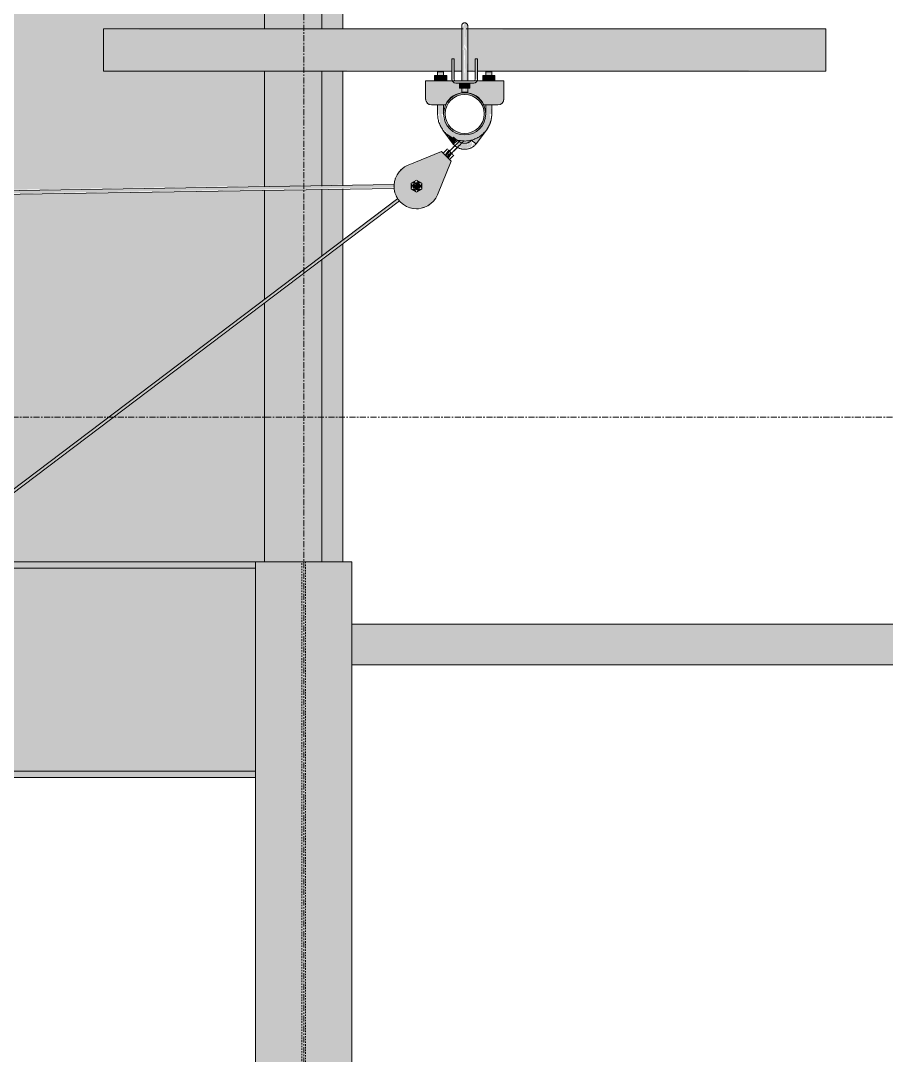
# Model space of a CAD drawing. Header units: inches. Extents: x 21380 to 98133, y -290 to 853.
# Drawn here: x 31717 to 31789, y 208.8 to 294.7 of the extents above; entities that cross this region are included whole.
import ezdxf

# ---------------------------------------------------------------- set-up
doc = ezdxf.new("R2010")
doc.units = ezdxf.units.IN
doc.header["$MEASUREMENT"] = 0
doc.linetypes.add('Grid Line 1_2_', pattern=[0.875, 0.5, -0.125, 0.125, -0.125])
doc.linetypes.add('Hidden 1_8_', pattern=[0.1875, 0.125, -0.0625])
for name, color, linetype, lineweight in [('A-FLOR-LEVL', 51, 'Continuous', 9), ('I-WALL', 2, 'Continuous', 9), ('Q-SPCQ', 91, 'Continuous', 9), ('S-BEAM', 12, 'Continuous', 9), ('S-COLS', 52, 'Continuous', 9), ('S-GRID', 1, 'Continuous', 9)]:
    doc.layers.add(name, color=color, linetype=linetype, lineweight=lineweight)

# ---------------------------------------------------------------- blocks, each defined once
blk = doc.blocks.new('Basketball_Backstop-Performance_Sports_Systems-3103-Ceiling_Hung - 27_-0_ to 27_-11 7_8_-652462-Building Section - North_South looking East _ Fitness Center')
at = {"layer": 'Q-SPCQ'}
h = blk.add_hatch(color=256, dxfattribs=at)
h.paths.add_polyline_path([(21398.605, 292.25), (21398.417, 292.476), (21398.303, 292.25), (21398.553, 292.25)], flags=0)
h.paths.add_polyline_path([(21399.938, 292.25), (21428.428, 292.25), (21428.428, 294), (21398.613, 293.94), (21398.644, 292.25), (21398.669, 292.25)], flags=0)
h.paths.add_polyline_path([(21398.211, 292.25), (21398.251, 292.25), (21398.251, 292.339)], flags=0)
h.paths.add_polyline_path([(21382.992, 292.25), (21398.211, 292.25), (21398.193, 294), (21368.428, 293.94), (21368.467, 292.25), (21378.15, 292.25)], flags=0)
h = blk.add_hatch(color=256, dxfattribs=at)
h.paths.add_polyline_path([(21398.251, 292.25), (21398.428, 292.492), (21398.363, 292.556), (21398.303, 292.392)], flags=0)
h.paths.add_polyline_path([(21398.211, 292.25), (21398.428, 292.733), (21398.428, 294.444), (21398.202, 294), (21398.241, 293.981), (21398.227, 293.286), (21398.201, 292.845)], flags=0)
for points in [[(21398.644, 292.25), (21398.614, 294.32), (21398.586, 294.429), (21398.428, 294.444), (21398.493, 292.589), (21398.605, 292.339)], [(21396.175, 289.687), (21396.175, 290.125), (21395.923, 290.125), (21395.923, 289.687)], [(21396.68, 289.687), (21396.68, 290.125), (21396.175, 290.125), (21396.175, 289.687)], [(21396.933, 289.687), (21396.933, 290.125), (21396.68, 290.125), (21396.68, 289.687)], [(21397.99, 289.062), (21398.428, 289.062), (21398.428, 289.5), (21397.99, 289.5)], [(21398.428, 289.062), (21398.865, 289.062), (21398.865, 289.5), (21398.428, 289.5)], [(21399.923, 289.687), (21400.175, 289.687), (21400.175, 290.125), (21399.923, 290.125)], [(21400.68, 289.687), (21400.68, 290.125), (21400.175, 290.125), (21400.175, 289.687)], [(21400.933, 289.687), (21400.933, 290.125), (21400.68, 290.125), (21400.68, 289.687)], [(21395.678, 287.687), (21396.873, 287.75), (21397.279, 288.268), (21397.615, 288.499), (21398.007, 288.649), (21398.493, 288.701), (21398.929, 288.628), (21399.323, 288.453), (21399.674, 288.175), (21399.944, 287.812), (21400.118, 287.687), (21401.428, 287.754), (21401.678, 288.187), (21401.678, 289.375), (21398.865, 289.375), (21398.865, 289.062), (21398.669, 289.062), (21398.605, 288.75), (21398.186, 288.791), (21398.186, 289.062), (21397.99, 289.062), (21397.99, 289.375), (21395.178, 289.375), (21395.178, 288.187), (21395.548, 287.705)], [(21398.928, 284.744), (21399.831, 285.178), (21400.455, 285.961), (21400.567, 286.469), (21400.493, 286.937), (21400.303, 286.937), (21400.251, 286.937), (21400.118, 286.485), (21399.747, 285.807), (21399.444, 285.53), (21399.053, 285.319), (21398.68, 285.221), (21398.17, 285.221), (21397.779, 285.328), (21397.339, 285.586), (21397.021, 285.921), (21396.794, 286.348), (21396.735, 286.5), (21396.664, 286.469), (21396.493, 286.937), (21396.303, 286.937), (21396.401, 285.961), (21397.187, 285.1), (21397.476, 284.961), (21397.517, 285.031), (21397.927, 284.744), (21398.68, 284.744)], [(21397.488, 284.449), (21397.805, 284.811), (21397.476, 285.07), (21397.457, 284.971), (21396.905, 285.328), (21397.358, 284.623), (21397.468, 284.476)], [(21399.364, 284.452), (21400.178, 285.644), (21400.143, 285.633), (21399.707, 285.119), (21399.047, 284.705), (21399.321, 284.486)], [(21396.903, 283.412), (21397.212, 283.81), (21397.069, 283.953), (21396.77, 283.545), (21396.834, 283.481)], [(21397.09, 283.225), (21397.389, 283.633), (21397.256, 283.766), (21396.903, 283.412), (21397.035, 283.28)], [(21394.303, 280.721), (21394.605, 280.761), (21394.669, 281.002), (21394.428, 281.187), (21394.211, 280.974), (21394.211, 280.812)]]:
    blk.add_hatch(color=256, dxfattribs=at).paths.add_polyline_path(points, flags=0)
h = blk.add_hatch(color=256, dxfattribs=at)
h.paths.add_polyline_path([(21407.2, 290.5), (21428.428, 290.56), (21428.428, 292.25), (21398.669, 292.25), (21398.669, 290.5), (21399.303, 290.56), (21399.303, 291), (21399.49, 291), (21399.49, 290.5), (21402.359, 290.5)], flags=0)
h.paths.add_polyline_path([(21398.186, 290.5), (21398.186, 292.25), (21368.428, 292.25), (21368.467, 290.5), (21397.365, 290.56), (21397.365, 291), (21397.553, 291), (21397.553, 290.5)], flags=0)
h = blk.add_hatch(color=256, dxfattribs=at)
h.paths.add_polyline_path([(21398.363, 288.75), (21398.428, 288.75), (21398.363, 289.062), (21398.186, 289.062), (21398.251, 288.75), (21398.303, 288.75)], flags=0)
h.paths.add_polyline_path([(21398.251, 289.687), (21398.428, 289.687), (21398.363, 292.25), (21398.186, 292.25), (21398.222, 289.687)], flags=0)
h = blk.add_hatch(color=256, dxfattribs=at)
h.paths.add_polyline_path([(21398.493, 288.75), (21398.669, 288.75), (21398.6, 289.062), (21398.428, 289.062), (21398.428, 288.75)], flags=0)
h.paths.add_polyline_path([(21398.634, 289.687), (21398.669, 289.687), (21398.605, 292.25), (21398.428, 292.25), (21398.493, 289.687), (21398.605, 289.687)], flags=0)
h = blk.add_hatch(color=256, dxfattribs=at)
h.paths.add_polyline_path([(21396.428, 286.937), (21396.669, 286.937), (21396.587, 287.687), (21396.186, 287.687), (21396.251, 286.937), (21396.363, 286.937)], flags=0)
h.paths.add_polyline_path([(21396.434, 290.125), (21396.669, 290.125), (21396.605, 290.437), (21396.186, 290.437), (21396.256, 290.125), (21396.428, 290.125)], flags=0)
h = blk.add_hatch(color=256, dxfattribs=at)
h.paths.add_polyline_path([(21399.178, 289.5), (21399.178, 289.687), (21397.678, 289.687), (21397.678, 289.5)], flags=0)
h.paths.add_polyline_path([(21397.517, 289.812), (21397.553, 289.812), (21397.517, 291), (21397.365, 291), (21397.365, 289.812)], flags=0)
h.paths.add_polyline_path([(21399.303, 289.812), (21399.49, 289.812), (21399.49, 291), (21399.303, 291), (21399.303, 290.132)], flags=0)
h = blk.add_hatch(color=256, dxfattribs=at)
h.paths.add_polyline_path([(21400.669, 286.937), (21400.593, 287.687), (21400.186, 287.687), (21400.251, 286.937), (21400.644, 286.937)], flags=0)
h.paths.add_polyline_path([(21400.487, 290.125), (21400.669, 290.132), (21400.605, 290.437), (21400.186, 290.437), (21400.251, 290.125), (21400.428, 290.125)], flags=0)
h = blk.add_hatch(color=256, dxfattribs=at)
h.paths.add_polyline_path([(21401.678, 289.375), (21401.678, 289.687), (21399.178, 289.615), (21399.178, 289.5), (21398.865, 289.456), (21398.865, 289.375), (21399.938, 289.375)], flags=0)
h.paths.add_polyline_path([(21397.99, 289.375), (21397.99, 289.5), (21397.678, 289.571), (21397.678, 289.687), (21395.178, 289.646), (21395.178, 289.375), (21397.517, 289.375)], flags=0)
h = blk.add_hatch(color=256, dxfattribs=at)
h.paths.add_polyline_path([(21398.428, 285.187), (21398.881, 285.247), (21399.303, 285.422), (21399.665, 285.7), (21399.943, 286.062), (21400.118, 286.485), (21400.178, 286.937), (21400.118, 287.39), (21399.938, 287.82), (21399.665, 288.175), (21399.303, 288.453), (21398.881, 288.628), (21398.428, 288.687), (21397.975, 288.628), (21397.517, 288.426), (21397.19, 288.175), (21396.912, 287.812), (21396.737, 287.39), (21396.678, 286.937), (21396.744, 286.469), (21396.912, 286.062), (21397.19, 285.7), (21397.553, 285.422), (21397.975, 285.247)], flags=0)
h.paths.add_polyline_path([(21398.428, 285.312), (21398.007, 285.368), (21397.517, 285.606), (21397.279, 285.788), (21397.021, 286.125), (21396.858, 286.517), (21396.803, 286.937), (21396.858, 287.358), (21397.021, 287.75), (21397.517, 288.269), (21397.615, 288.345), (21398.007, 288.507), (21398.428, 288.562), (21398.848, 288.507), (21399.24, 288.345), (21399.577, 288.087), (21399.938, 287.502), (21399.997, 287.358), (21400.053, 286.937), (21399.978, 286.469), (21399.835, 286.125), (21399.577, 285.788), (21399.24, 285.53), (21398.848, 285.368)], flags=0)
h = blk.add_hatch(color=256, dxfattribs=at)
h.paths.add_polyline_path([(21399.95, 286.028), (21400.016, 286.213), (21399.943, 286.062)], flags=0)
h.paths.add_polyline_path([(21400.479, 286.068), (21400.597, 286.469), (21400.534, 286.309), (21400.52, 286.248)], flags=0)
h.paths.add_polyline_path([(21400.18, 286.503), (21400.208, 286.662), (21400.18, 286.554)], flags=0)
h = blk.add_hatch(color=256, dxfattribs=at)
h.paths.add_polyline_path([(21399.038, 284.337), (21399.196, 284.32), (21399.257, 284.537)], flags=0)
h.paths.add_polyline_path([(21398.421, 284.083), (21398.885, 284.167), (21399.038, 284.337), (21399.014, 284.654), (21398.819, 284.354), (21398.615, 284.387), (21398.61, 284.53), (21398.399, 284.513), (21398.23, 284.416), (21397.869, 284.715), (21397.816, 284.674), (21397.774, 284.327), (21398.044, 284.159), (21398.208, 284.117)], flags=0)
h.paths.add_polyline_path([(21398.61, 284.351), (21398.819, 284.354), (21398.937, 284.705), (21398.813, 284.641)], flags=0)
h = blk.add_hatch(color=256, dxfattribs=at)
h.paths.add_polyline_path([(21394.34, 279.065), (21395.096, 279.199), (21395.235, 279.245), (21395.623, 279.493), (21395.939, 279.828), (21396.164, 280.229), (21397.3, 283.015), (21396.505, 283.81), (21393.318, 282.449), (21392.983, 282.133), (21392.675, 281.564), (21392.59, 281.308), (21392.555, 280.849), (21392.675, 280.3), (21392.819, 279.975), (21393.102, 279.612), (21393.465, 279.329), (21393.886, 279.143)], flags=0)
h.paths.add_polyline_path([(21394.428, 280.432), (21394.501, 280.666), (21394.354, 280.602), (21394.417, 280.458)], flags=0)
h.paths.add_polyline_path([(21393.99, 280.685), (21394.211, 280.762), (21394.114, 280.852), (21394.017, 280.721)], flags=0)
h.paths.add_polyline_path([(21394.865, 281.19), (21394.669, 281.081), (21394.749, 281.034), (21394.839, 281.154)], flags=0)
h.paths.add_polyline_path([(21394.428, 280.432), (21393.99, 280.747), (21394.03, 281.213), (21394.428, 281.443), (21394.865, 281.19), (21394.838, 280.669), (21394.475, 280.459)], flags=0)
h.paths.add_polyline_path([(21394.865, 280.685), (21394.678, 280.812), (21394.678, 280.707), (21394.809, 280.691)], flags=0)
h.paths.add_polyline_path([(21394.151, 280.973), (21394.178, 281.168), (21394.017, 281.154), (21394.15, 280.974)], flags=0)
h.paths.add_polyline_path([(21394.321, 281.195), (21394.535, 281.195), (21394.405, 281.389), (21394.341, 281.242)], flags=0)
h = blk.add_hatch(color=256, dxfattribs=at)
h.paths.add_polyline_path([(21252.794, 278.622), (21392.558, 280.831), (21392.553, 281.065), (21252.789, 278.857), (21252.795, 278.628)], flags=0)
h.paths.add_polyline_path([(21251.162, 278.633), (21251.204, 278.714), (21251.142, 278.91), (21251.118, 278.823), (21251.156, 278.636)], flags=0)
h.paths.add_polyline_path([(21394.173, 280.823), (21394.211, 280.894), (21394.17, 280.83)], flags=0)
h = blk.add_hatch(color=256, dxfattribs=at)
h.paths.add_polyline_path([(21394.865, 280.685), (21394.865, 281.19), (21394.678, 280.937)], flags=0)
h.paths.add_polyline_path([(21394.428, 280.432), (21394.865, 280.685), (21394.553, 280.721), (21394.477, 280.547)], flags=0)
h.paths.add_polyline_path([(21393.99, 280.685), (21394.15, 280.974), (21393.99, 281.19), (21393.99, 280.974)], flags=0)
h.paths.add_polyline_path([(21394.428, 280.432), (21394.303, 280.721), (21393.99, 280.685), (21394.211, 280.557)], flags=0)
h.paths.add_polyline_path([(21394.303, 281.154), (21394.343, 281.393), (21393.99, 281.19), (21394.211, 281.165)], flags=0)
h.paths.add_polyline_path([(21394.553, 281.154), (21394.865, 281.19), (21394.428, 281.443), (21394.538, 281.187)], flags=0)
h = blk.add_hatch(color=256, dxfattribs=at)
h.paths.add_polyline_path([(21301.004, 210.178), (21301.046, 210.296), (21300.994, 210.249), (21301.003, 210.183)], flags=0)
h.paths.add_polyline_path([(21302.362, 211.205), (21392.963, 279.79), (21392.804, 279.867), (21302.274, 211.336), (21302.359, 211.208)], flags=0)
for p, q in [((21398.3, 294), (21368.428, 294)), ((21368.428, 292.25), (21368.428, 294)), ((21428.428, 294), (21398.558, 294)), ((21428.428, 294), (21428.428, 292.25)), ((21368.428, 290.5), (21368.428, 292.25)), ((21398.178, 292.25), (21398.178, 289.687)), ((21398.678, 289.687), (21398.678, 292.25)), ((21428.428, 292.25), (21428.428, 290.5)), ((21397.553, 291.5), (21397.365, 291.5)), ((21397.365, 291), (21397.365, 291.5)), ((21397.365, 291.5), (21397.365, 291.369)), ((21397.365, 291.5), (21397.553, 291.5)), ((21397.365, 291.346), (21397.365, 291.003)), ((21397.553, 291.369), (21397.553, 291.5)), ((21397.553, 291.5), (21397.553, 291)), ((21397.553, 291.003), (21397.553, 291.346)), ((21399.49, 291.5), (21399.303, 291.5)), ((21399.303, 291), (21399.303, 291.5)), ((21399.303, 291.5), (21399.303, 291.369)), ((21399.303, 291.5), (21399.49, 291.5)), ((21399.303, 291.346), (21399.303, 291.003)), ((21399.49, 291.369), (21399.49, 291.5)), ((21399.49, 291.5), (21399.49, 291)), ((21399.49, 291.003), (21399.49, 291.346)), ((21368.428, 290.5), (21397.365, 290.5)), ((21396.178, 290.437), (21396.178, 290.125)), ((21396.178, 290.437), (21396.186, 290.437)), ((21396.186, 290.437), (21396.178, 290.437)), ((21396.178, 290.437), (21396.178, 289.672)), ((21396.178, 290.437), (21396.678, 290.437)), ((21396.186, 290.437), (21396.178, 290.437)), ((21396.178, 290.437), (21396.178, 290.125)), ((21396.178, 290.437), (21396.186, 290.437)), ((21396.186, 290.437), (21396.178, 290.437)), ((21396.669, 290.437), (21396.678, 290.437)), ((21396.678, 290.437), (21396.669, 290.437)), ((21396.678, 290.437), (21396.669, 290.437)), ((21396.669, 290.437), (21396.678, 290.437)), ((21396.678, 290.437), (21396.669, 290.437)), ((21396.678, 290.125), (21396.678, 290.437)), ((21396.678, 289.67), (21396.678, 290.437)), ((21396.678, 290.125), (21396.678, 290.437)), ((21397.365, 289.812), (21397.365, 291)), ((21397.553, 291), (21397.553, 289.812)), ((21397.553, 290.5), (21398.211, 290.5)), ((21398.178, 290.5), (21398.178, 289.687)), ((21398.178, 290.5), (21398.178, 289.687)), ((21398.178, 290.5), (21398.178, 289.687)), ((21398.644, 290.5), (21399.303, 290.5)), ((21398.678, 289.687), (21398.678, 290.5)), ((21398.678, 289.687), (21398.678, 290.5)), ((21398.678, 289.687), (21398.678, 290.5)), ((21399.303, 291), (21399.303, 289.812)), ((21399.49, 289.812), (21399.49, 291)), ((21399.49, 290.5), (21428.428, 290.5)), ((21400.178, 290.437), (21400.178, 290.132)), ((21400.186, 290.437), (21400.178, 290.437)), ((21400.178, 290.437), (21400.186, 290.437)), ((21400.178, 290.437), (21400.178, 289.677)), ((21400.186, 290.437), (21400.178, 290.437)), ((21400.178, 290.437), (21400.678, 290.437)), ((21400.178, 290.437), (21400.178, 290.132)), ((21400.186, 290.437), (21400.178, 290.437)), ((21400.178, 290.437), (21400.186, 290.437)), ((21400.678, 290.437), (21400.669, 290.437)), ((21400.669, 290.437), (21400.678, 290.437)), ((21400.678, 290.437), (21400.669, 290.437)), ((21400.678, 290.437), (21400.669, 290.437)), ((21400.669, 290.437), (21400.678, 290.437)), ((21400.678, 290.132), (21400.678, 290.437)), ((21400.678, 289.677), (21400.678, 290.437)), ((21400.678, 290.132), (21400.678, 290.437)), ((21397.678, 289.687), (21395.178, 289.687)), ((21395.178, 289.375), (21395.178, 289.687)), ((21395.923, 290.125), (21396.175, 290.125)), ((21395.923, 290.125), (21395.923, 289.687)), ((21396.175, 290.125), (21396.68, 290.125)), ((21396.175, 289.687), (21396.175, 290.125)), ((21396.68, 290.125), (21396.933, 290.125)), ((21396.68, 289.687), (21396.68, 290.125)), ((21396.933, 289.687), (21396.933, 290.125)), ((21399.178, 289.687), (21397.678, 289.687)), ((21397.678, 289.5), (21399.178, 289.5)), ((21397.99, 289.062), (21397.99, 289.5)), ((21398.178, 289.5), (21398.178, 288.75)), ((21398.428, 289.5), (21398.428, 289.062)), ((21398.678, 288.75), (21398.678, 289.5)), ((21398.865, 289.062), (21398.865, 289.5)), ((21401.678, 289.687), (21399.178, 289.687)), ((21399.923, 290.125), (21400.175, 290.125)), ((21399.923, 289.687), (21399.923, 290.125)), ((21400.175, 290.125), (21400.68, 290.125)), ((21400.175, 289.687), (21400.175, 290.125)), ((21400.68, 290.125), (21400.933, 290.125)), ((21400.68, 289.687), (21400.68, 290.125)), ((21400.933, 290.125), (21400.933, 289.687)), ((21401.678, 289.687), (21401.678, 289.375)), ((21395.178, 289.375), (21395.178, 288.187)), ((21398.428, 289.062), (21397.99, 289.062)), ((21398.428, 288.75), (21398.186, 288.75)), ((21398.865, 289.062), (21398.428, 289.062)), ((21398.669, 288.75), (21398.428, 288.75)), ((21401.678, 288.187), (21401.678, 289.375)), ((21395.678, 287.687), (21396.834, 287.687)), ((21396.178, 287.687), (21396.178, 286.937)), ((21396.178, 287.687), (21396.178, 286.937)), ((21396.178, 287.687), (21396.178, 286.937)), ((21396.678, 286.937), (21396.678, 287.687)), ((21396.678, 286.937), (21396.678, 287.687)), ((21396.678, 286.937), (21396.678, 287.687)), ((21400.022, 287.687), (21401.178, 287.687)), ((21400.178, 287.687), (21400.178, 286.937)), ((21400.178, 287.687), (21400.178, 286.937)), ((21400.178, 287.687), (21400.178, 286.937)), ((21400.678, 286.937), (21400.678, 287.687)), ((21400.678, 286.937), (21400.678, 287.687)), ((21400.678, 286.937), (21400.678, 287.687)), ((21396.355, 286.061), (21396.392, 285.979)), ((21396.618, 285.6), (21397.476, 284.439)), ((21399.391, 284.455), (21400.237, 285.6)), ((21396.505, 283.81), (21393.719, 282.674)), ((21396.505, 283.81), (21397.3, 283.015)), ((21396.991, 284.031), (21396.638, 283.678)), ((21397.069, 283.953), (21397.256, 283.766)), ((21397.168, 283.147), (21397.521, 283.501)), ((21397.256, 283.766), (21397.444, 283.578)), ((21396.164, 280.229), (21397.3, 283.015)), ((21392.571, 281.065), (21252.78, 278.935)), ((21394.428, 281.443), (21393.99, 281.19)), ((21393.99, 281.19), (21393.99, 280.685)), ((21394.865, 281.19), (21394.428, 281.443)), ((21394.865, 280.685), (21394.865, 281.19)), ((21252.794, 278.622), (21392.571, 280.753)), ((21393.99, 280.685), (21394.428, 280.432)), ((21394.428, 280.432), (21394.865, 280.685)), ((21392.866, 279.914), (21302.216, 211.408)), ((21302.359, 211.203), (21393.02, 279.717))]:
    blk.add_line(p, q, dxfattribs=at)
at = {"layer": 'Q-SPCQ', "flags": 128}
for points in [[(21398.178, 294.25), (21398.178, 294.26), (21398.179, 294.27), (21398.18, 294.28), (21398.181, 294.29), (21398.183, 294.3), (21398.185, 294.309), (21398.188, 294.319), (21398.191, 294.329), (21398.194, 294.338), (21398.198, 294.347), (21398.202, 294.356), (21398.206, 294.365), (21398.211, 294.374), (21398.216, 294.383), (21398.221, 294.391), (21398.227, 294.399), (21398.233, 294.407), (21398.24, 294.415), (21398.247, 294.422), (21398.254, 294.429), (21398.261, 294.436), (21398.269, 294.443), (21398.276, 294.449), (21398.284, 294.455), (21398.293, 294.46), (21398.301, 294.466), (21398.31, 294.47), (21398.319, 294.475), (21398.328, 294.479), (21398.337, 294.483), (21398.347, 294.486), (21398.356, 294.49), (21398.366, 294.492), (21398.376, 294.494), (21398.385, 294.496), (21398.395, 294.498), (21398.405, 294.499), (21398.415, 294.5), (21398.425, 294.5), (21398.428, 294.5)], [(21398.178, 294.25), (21398.178, 294.26), (21398.179, 294.27), (21398.18, 294.28), (21398.181, 294.29), (21398.183, 294.3), (21398.185, 294.309), (21398.188, 294.319), (21398.191, 294.329), (21398.194, 294.338), (21398.198, 294.347), (21398.202, 294.356), (21398.206, 294.365), (21398.211, 294.374), (21398.216, 294.383), (21398.221, 294.391), (21398.227, 294.399), (21398.233, 294.407), (21398.24, 294.415), (21398.247, 294.422), (21398.254, 294.429), (21398.261, 294.436), (21398.269, 294.443), (21398.276, 294.449), (21398.284, 294.455), (21398.293, 294.46), (21398.301, 294.466), (21398.31, 294.47), (21398.319, 294.475), (21398.328, 294.479), (21398.337, 294.483), (21398.347, 294.486), (21398.356, 294.49), (21398.366, 294.492), (21398.376, 294.494), (21398.385, 294.496), (21398.395, 294.498), (21398.405, 294.499), (21398.415, 294.5), (21398.425, 294.5), (21398.428, 294.5)], [(21398.178, 294.142), (21398.178, 294.166), (21398.178, 294.187), (21398.178, 294.206), (21398.178, 294.221), (21398.178, 294.233), (21398.178, 294.242), (21398.178, 294.247), (21398.178, 294.25)], [(21398.178, 294.25), (21398.178, 294.248), (21398.178, 294.244), (21398.178, 294.236), (21398.178, 294.224), (21398.178, 294.21), (21398.178, 294.193), (21398.178, 294.172), (21398.178, 294.148)], [(21398.178, 293.975), (21398.178, 294.014), (21398.178, 294.05), (21398.178, 294.084), (21398.178, 294.114), (21398.178, 294.142), (21398.178, 294.166), (21398.178, 294.187), (21398.178, 294.206), (21398.178, 294.221), (21398.178, 294.233), (21398.178, 294.242), (21398.178, 294.247), (21398.178, 294.25)], [(21398.178, 294.25), (21398.178, 294.248), (21398.178, 294.244), (21398.178, 294.236), (21398.178, 294.224), (21398.178, 294.21), (21398.178, 294.193), (21398.178, 294.172), (21398.178, 294.148), (21398.178, 294.122), (21398.178, 294.092), (21398.178, 294.06), (21398.178, 294.024), (21398.178, 293.986), (21398.178, 293.945), (21398.178, 293.901), (21398.178, 293.854), (21398.178, 293.805), (21398.178, 293.754), (21398.178, 293.7), (21398.178, 293.643), (21398.178, 293.585), (21398.178, 293.524), (21398.178, 293.462), (21398.178, 293.397), (21398.178, 293.331), (21398.178, 293.262), (21398.178, 293.193), (21398.178, 293.121), (21398.178, 293.049), (21398.178, 292.975), (21398.178, 292.9), (21398.178, 292.823), (21398.178, 292.746), (21398.178, 292.668), (21398.178, 292.59), (21398.178, 292.511), (21398.178, 292.431), (21398.178, 292.352), (21398.178, 292.272), (21398.178, 292.25)], [(21398.428, 294.5), (21398.438, 294.5), (21398.448, 294.499), (21398.458, 294.498), (21398.468, 294.497), (21398.477, 294.495), (21398.487, 294.493), (21398.497, 294.49), (21398.506, 294.487), (21398.516, 294.484), (21398.525, 294.48), (21398.534, 294.476), (21398.543, 294.472), (21398.552, 294.467), (21398.561, 294.462), (21398.569, 294.456), (21398.577, 294.451), (21398.585, 294.444)], [(21398.428, 294.5), (21398.438, 294.5), (21398.448, 294.499), (21398.458, 294.498), (21398.468, 294.497), (21398.477, 294.495), (21398.487, 294.493), (21398.497, 294.49), (21398.506, 294.487), (21398.516, 294.484), (21398.525, 294.48), (21398.534, 294.476), (21398.543, 294.472), (21398.552, 294.467), (21398.561, 294.462), (21398.569, 294.456), (21398.577, 294.451), (21398.585, 294.444), (21398.593, 294.438), (21398.6, 294.431), (21398.607, 294.424), (21398.614, 294.417), (21398.62, 294.409), (21398.627, 294.401), (21398.633, 294.393), (21398.638, 294.385), (21398.643, 294.377), (21398.648, 294.368), (21398.653, 294.359), (21398.657, 294.35), (21398.661, 294.341), (21398.664, 294.331), (21398.667, 294.322), (21398.67, 294.312), (21398.672, 294.302), (21398.674, 294.292), (21398.676, 294.283), (21398.677, 294.273), (21398.677, 294.263), (21398.678, 294.253), (21398.678, 294.25)], [(21398.614, 294.417), (21398.62, 294.409), (21398.627, 294.401), (21398.633, 294.393), (21398.638, 294.385), (21398.643, 294.377), (21398.648, 294.368), (21398.653, 294.359), (21398.657, 294.35), (21398.661, 294.341), (21398.664, 294.331), (21398.667, 294.322), (21398.67, 294.312), (21398.672, 294.302), (21398.674, 294.292), (21398.676, 294.283), (21398.677, 294.273), (21398.677, 294.263), (21398.678, 294.253), (21398.678, 294.25)], [(21398.678, 294.014), (21398.678, 294.05), (21398.678, 294.084), (21398.678, 294.114), (21398.678, 294.142), (21398.678, 294.166), (21398.678, 294.187), (21398.678, 294.206), (21398.678, 294.221), (21398.678, 294.233), (21398.678, 294.242), (21398.678, 294.247), (21398.678, 294.25)], [(21398.678, 294.25), (21398.678, 294.248), (21398.678, 294.244), (21398.678, 294.236), (21398.678, 294.224), (21398.678, 294.21), (21398.678, 294.193), (21398.678, 294.172), (21398.678, 294.148), (21398.678, 294.122), (21398.678, 294.092), (21398.678, 294.06), (21398.678, 294.024), (21398.678, 293.986)], [(21398.678, 292.25), (21398.678, 292.33), (21398.678, 292.41), (21398.678, 292.489), (21398.678, 292.569), (21398.678, 292.647), (21398.678, 292.725), (21398.678, 292.803), (21398.678, 292.879), (21398.678, 292.955), (21398.678, 293.029), (21398.678, 293.102), (21398.678, 293.174), (21398.678, 293.244), (21398.678, 293.312), (21398.678, 293.379), (21398.678, 293.444), (21398.678, 293.508), (21398.678, 293.569), (21398.678, 293.628), (21398.678, 293.685), (21398.678, 293.739), (21398.678, 293.791), (21398.678, 293.841), (21398.678, 293.888), (21398.678, 293.933), (21398.678, 293.975), (21398.678, 294.014), (21398.678, 294.05), (21398.678, 294.084), (21398.678, 294.114), (21398.678, 294.142), (21398.678, 294.166), (21398.678, 294.187), (21398.678, 294.206), (21398.678, 294.221), (21398.678, 294.233), (21398.678, 294.242), (21398.678, 294.247), (21398.678, 294.25)], [(21398.678, 294.25), (21398.678, 294.248), (21398.678, 294.244), (21398.678, 294.236), (21398.678, 294.224), (21398.678, 294.21), (21398.678, 294.193), (21398.678, 294.172), (21398.678, 294.148), (21398.678, 294.122), (21398.678, 294.092), (21398.678, 294.06), (21398.678, 294.024), (21398.678, 293.986)], [(21396.178, 286.937), (21396.18, 286.848), (21396.185, 286.758), (21396.194, 286.668), (21396.207, 286.579), (21396.223, 286.49), (21396.242, 286.403), (21396.265, 286.316)], [(21396.178, 286.937), (21396.18, 286.848), (21396.185, 286.758), (21396.194, 286.668), (21396.207, 286.579), (21396.223, 286.49), (21396.242, 286.403), (21396.265, 286.316), (21396.292, 286.23), (21396.322, 286.145), (21396.355, 286.061), (21396.392, 285.979), (21396.432, 285.898), (21396.475, 285.82), (21396.521, 285.742), (21396.571, 285.667), (21396.623, 285.594), (21396.678, 285.523), (21396.736, 285.454), (21396.797, 285.387), (21396.86, 285.323), (21396.926, 285.262), (21396.994, 285.203), (21397.065, 285.147), (21397.137, 285.094), (21397.212, 285.044), (21397.289, 284.997), (21397.367, 284.953), (21397.448, 284.912), (21397.529, 284.875), (21397.613, 284.84), (21397.697, 284.809), (21397.783, 284.782), (21397.869, 284.758), (21397.957, 284.737), (21398.045, 284.72), (21398.134, 284.707), (21398.224, 284.697), (21398.314, 284.69), (21398.404, 284.688), (21398.494, 284.688), (21398.583, 284.693), (21398.673, 284.701), (21398.762, 284.712), (21398.851, 284.728), (21398.939, 284.746), (21399.026, 284.769), (21399.112, 284.794), (21399.198, 284.823), (21399.282, 284.856), (21399.364, 284.892), (21399.445, 284.931), (21399.525, 284.973), (21399.602, 285.018), (21399.678, 285.067), (21399.752, 285.118), (21399.824, 285.173), (21399.893, 285.23), (21399.96, 285.29), (21400.025, 285.353), (21400.087, 285.418), (21400.146, 285.485), (21400.203, 285.555), (21400.257, 285.627), (21400.308, 285.701), (21400.356, 285.778), (21400.401, 285.856), (21400.442, 285.935), (21400.481, 286.017), (21400.516, 286.1), (21400.548, 286.184), (21400.576, 286.269), (21400.601, 286.356), (21400.623, 286.443), (21400.641, 286.531), (21400.655, 286.62), (21400.666, 286.709), (21400.674, 286.799), (21400.677, 286.889), (21400.678, 286.937)], [(21396.178, 286.937), (21396.18, 286.848), (21396.185, 286.758), (21396.194, 286.668), (21396.207, 286.579), (21396.223, 286.49), (21396.242, 286.403), (21396.265, 286.316), (21396.292, 286.23), (21396.322, 286.145), (21396.355, 286.061), (21396.392, 285.979)], [(21400.503, 286.069), (21400.536, 286.152), (21400.566, 286.237), (21400.592, 286.323), (21400.615, 286.41), (21400.635, 286.498), (21400.65, 286.587), (21400.663, 286.676), (21400.671, 286.766), (21400.676, 286.855), (21400.678, 286.937)], [(21400.601, 286.356), (21400.623, 286.443), (21400.641, 286.531), (21400.655, 286.62), (21400.666, 286.709), (21400.674, 286.799), (21400.677, 286.889), (21400.678, 286.937)], [(21396.432, 285.898), (21396.475, 285.82), (21396.521, 285.742), (21396.571, 285.667), (21396.623, 285.594), (21396.678, 285.523)], [(21396.432, 285.898), (21396.475, 285.82), (21396.521, 285.742), (21396.571, 285.667), (21396.618, 285.6)], [(21400.146, 285.485), (21400.203, 285.555), (21400.257, 285.627), (21400.308, 285.701), (21400.356, 285.778), (21400.401, 285.856)], [(21400.237, 285.6), (21400.289, 285.674), (21400.338, 285.749), (21400.384, 285.826), (21400.427, 285.906)], [(21397.476, 284.439), (21397.509, 284.402), (21397.544, 284.366), (21397.58, 284.331), (21397.618, 284.298), (21397.656, 284.267), (21397.696, 284.236), (21397.737, 284.208), (21397.779, 284.181), (21397.823, 284.156), (21397.867, 284.133), (21397.912, 284.111), (21397.958, 284.092), (21398.005, 284.074), (21398.052, 284.058), (21398.1, 284.044), (21398.149, 284.032), (21398.198, 284.021), (21398.247, 284.013), (21398.296, 284.007), (21398.346, 284.003), (21398.396, 284), (21398.446, 284), (21398.496, 284.002), (21398.546, 284.006), (21398.596, 284.011), (21398.645, 284.019), (21398.694, 284.029), (21398.743, 284.04), (21398.791, 284.054), (21398.838, 284.069), (21398.885, 284.087), (21398.931, 284.106), (21398.977, 284.127), (21399.021, 284.15), (21399.065, 284.174), (21399.107, 284.201), (21399.149, 284.229), (21399.189, 284.258), (21399.228, 284.29), (21399.266, 284.322), (21399.302, 284.357), (21399.337, 284.392), (21399.371, 284.429), (21399.379, 284.439)], [(21398.059, 284.746), (21398.047, 284.734), (21398.035, 284.722), (21398.022, 284.709), (21398.008, 284.695), (21397.994, 284.681), (21397.979, 284.666), (21397.964, 284.65), (21397.948, 284.634), (21397.931, 284.618), (21397.914, 284.6), (21397.896, 284.583), (21397.878, 284.565), (21397.86, 284.546), (21397.841, 284.527), (21397.822, 284.508), (21397.802, 284.488), (21397.782, 284.469), (21397.762, 284.448), (21397.741, 284.428), (21397.721, 284.407), (21397.7, 284.386), (21397.679, 284.365), (21397.658, 284.344), (21397.637, 284.323), (21397.616, 284.302), (21397.61, 284.296)], [(21397.61, 284.296), (21397.631, 284.317), (21397.652, 284.339), (21397.673, 284.36), (21397.694, 284.381), (21397.715, 284.402), (21397.736, 284.422), (21397.756, 284.443), (21397.777, 284.463)], [(21397.787, 284.119), (21397.808, 284.141), (21397.829, 284.162), (21397.85, 284.183), (21397.871, 284.204), (21397.892, 284.225), (21397.913, 284.246), (21397.933, 284.266), (21397.953, 284.286), (21397.973, 284.306), (21397.993, 284.326), (21398.012, 284.345), (21398.031, 284.364), (21398.05, 284.383), (21398.068, 284.401), (21398.086, 284.419), (21398.103, 284.436), (21398.12, 284.453), (21398.136, 284.469), (21398.152, 284.485), (21398.167, 284.5), (21398.181, 284.514), (21398.195, 284.528), (21398.208, 284.541), (21398.221, 284.554), (21398.233, 284.566), (21398.244, 284.577), (21398.254, 284.587), (21398.264, 284.597), (21398.273, 284.606), (21398.281, 284.614), (21398.288, 284.621), (21398.295, 284.628), (21398.3, 284.633), (21398.305, 284.638), (21398.309, 284.642), (21398.312, 284.645), (21398.315, 284.648), (21398.316, 284.649), (21398.317, 284.65)], [(21398.989, 284.752), (21398.969, 284.73), (21398.947, 284.709), (21398.925, 284.689), (21398.902, 284.669), (21398.879, 284.651), (21398.854, 284.633), (21398.829, 284.617), (21398.804, 284.601), (21398.778, 284.587), (21398.751, 284.573), (21398.723, 284.561), (21398.696, 284.549), (21398.667, 284.539), (21398.639, 284.53), (21398.61, 284.522), (21398.581, 284.516), (21398.551, 284.51), (21398.521, 284.506), (21398.492, 284.503), (21398.462, 284.501), (21398.432, 284.5), (21398.402, 284.5), (21398.372, 284.502), (21398.342, 284.505), (21398.312, 284.509), (21398.283, 284.514), (21398.253, 284.521), (21398.224, 284.528), (21398.196, 284.537), (21398.167, 284.547), (21398.139, 284.558), (21398.112, 284.57), (21398.085, 284.583), (21398.059, 284.597), (21398.033, 284.613), (21398.008, 284.629), (21397.983, 284.646), (21397.959, 284.664), (21397.936, 284.684), (21397.914, 284.704), (21397.893, 284.725), (21397.872, 284.747)], [(21397.957, 284.737), (21398.045, 284.72), (21398.134, 284.707), (21398.224, 284.697), (21398.314, 284.69), (21398.404, 284.688), (21398.494, 284.688), (21398.583, 284.693), (21398.673, 284.701), (21398.762, 284.712), (21398.851, 284.728), (21398.939, 284.746)], [(21397.99, 284.677), (21398.005, 284.691), (21398.019, 284.705), (21398.032, 284.718), (21398.044, 284.731), (21398.056, 284.743)], [(21398.317, 284.65), (21398.316, 284.649), (21398.315, 284.648), (21398.313, 284.646), (21398.31, 284.643), (21398.306, 284.639), (21398.302, 284.635), (21398.296, 284.629), (21398.29, 284.623), (21398.283, 284.616), (21398.275, 284.608), (21398.266, 284.599), (21398.257, 284.59), (21398.247, 284.58), (21398.236, 284.569), (21398.224, 284.557), (21398.212, 284.545), (21398.199, 284.532), (21398.185, 284.518)], [(21398.353, 284.741), (21398.353, 284.736), (21398.353, 284.731), (21398.353, 284.726), (21398.352, 284.721), (21398.352, 284.716), (21398.351, 284.712), (21398.349, 284.707), (21398.348, 284.702), (21398.347, 284.697), (21398.345, 284.692), (21398.343, 284.688), (21398.341, 284.683), (21398.339, 284.679), (21398.336, 284.675), (21398.333, 284.67), (21398.331, 284.666), (21398.328, 284.662), (21398.325, 284.658), (21398.321, 284.654), (21398.318, 284.651), (21398.317, 284.65)], [(21397.079, 283.589), (21397.076, 283.593), (21397.073, 283.596), (21397.07, 283.6), (21397.067, 283.604), (21397.064, 283.608), (21397.061, 283.613), (21397.058, 283.617), (21397.056, 283.621), (21397.054, 283.626), (21397.052, 283.631), (21397.05, 283.635), (21397.049, 283.64), (21397.047, 283.645), (21397.046, 283.65), (21397.045, 283.654), (21397.044, 283.659), (21397.044, 283.664), (21397.043, 283.669), (21397.043, 283.674), (21397.043, 283.679), (21397.043, 283.684), (21397.043, 283.689), (21397.044, 283.694), (21397.045, 283.699), (21397.046, 283.704), (21397.047, 283.709), (21397.048, 283.714), (21397.05, 283.719), (21397.052, 283.723), (21397.053, 283.728), (21397.056, 283.732), (21397.058, 283.737), (21397.06, 283.741), (21397.063, 283.745), (21397.066, 283.75), (21397.069, 283.754), (21397.072, 283.758), (21397.075, 283.761), (21397.079, 283.765), (21397.079, 283.766)], [(21397.61, 284.296), (21397.589, 284.275), (21397.567, 284.254), (21397.546, 284.233), (21397.525, 284.212), (21397.504, 284.191), (21397.484, 284.17), (21397.463, 284.15), (21397.443, 284.129), (21397.423, 284.109), (21397.403, 284.09), (21397.384, 284.07), (21397.365, 284.051), (21397.346, 284.033), (21397.328, 284.015), (21397.31, 283.997), (21397.293, 283.98), (21397.276, 283.963), (21397.26, 283.947), (21397.244, 283.931), (21397.229, 283.916), (21397.215, 283.901), (21397.201, 283.888), (21397.188, 283.874), (21397.175, 283.862), (21397.164, 283.85), (21397.152, 283.839), (21397.142, 283.829), (21397.132, 283.819), (21397.124, 283.81), (21397.116, 283.802), (21397.108, 283.795), (21397.102, 283.788), (21397.096, 283.783), (21397.091, 283.778), (21397.087, 283.774), (21397.084, 283.77), (21397.082, 283.768), (21397.08, 283.767), (21397.079, 283.766)], [(21397.079, 283.766), (21397.08, 283.766), (21397.081, 283.768), (21397.083, 283.77), (21397.086, 283.773), (21397.09, 283.776), (21397.095, 283.781), (21397.1, 283.787), (21397.106, 283.793), (21397.113, 283.8), (21397.121, 283.808), (21397.13, 283.816), (21397.139, 283.826), (21397.15, 283.836)], [(21397.256, 283.589), (21397.253, 283.586), (21397.249, 283.582), (21397.245, 283.579), (21397.241, 283.576), (21397.237, 283.573), (21397.233, 283.571), (21397.228, 283.568), (21397.224, 283.566), (21397.219, 283.564), (21397.215, 283.562), (21397.21, 283.56), (21397.205, 283.558), (21397.201, 283.557), (21397.196, 283.556), (21397.191, 283.555), (21397.186, 283.554), (21397.181, 283.553), (21397.176, 283.553), (21397.171, 283.553), (21397.166, 283.553), (21397.161, 283.553), (21397.156, 283.553), (21397.151, 283.554), (21397.146, 283.554), (21397.141, 283.555), (21397.136, 283.557), (21397.132, 283.558), (21397.127, 283.559), (21397.122, 283.561), (21397.117, 283.563), (21397.113, 283.565), (21397.109, 283.568), (21397.104, 283.57), (21397.1, 283.573), (21397.096, 283.575), (21397.092, 283.578), (21397.088, 283.582), (21397.084, 283.585), (21397.08, 283.588), (21397.079, 283.589)], [(21397.184, 283.871), (21397.197, 283.884), (21397.211, 283.898), (21397.225, 283.912), (21397.24, 283.927), (21397.256, 283.942), (21397.272, 283.958), (21397.289, 283.975), (21397.306, 283.992), (21397.323, 284.01), (21397.341, 284.028), (21397.36, 284.046), (21397.379, 284.065), (21397.398, 284.084), (21397.418, 284.104), (21397.438, 284.124), (21397.458, 284.144), (21397.478, 284.165), (21397.499, 284.185), (21397.52, 284.206), (21397.541, 284.227), (21397.562, 284.248), (21397.583, 284.269), (21397.604, 284.291), (21397.61, 284.296)], [(21397.256, 283.589), (21397.257, 283.59), (21397.258, 283.591), (21397.26, 283.593), (21397.263, 283.596), (21397.267, 283.6), (21397.271, 283.604), (21397.277, 283.61), (21397.283, 283.616), (21397.29, 283.623), (21397.298, 283.631), (21397.307, 283.64), (21397.316, 283.649), (21397.326, 283.659), (21397.337, 283.67), (21397.349, 283.682), (21397.361, 283.694), (21397.374, 283.707), (21397.388, 283.721), (21397.402, 283.735), (21397.417, 283.75), (21397.433, 283.766), (21397.449, 283.782), (21397.465, 283.798), (21397.482, 283.815), (21397.5, 283.833), (21397.518, 283.851), (21397.537, 283.87), (21397.556, 283.888), (21397.575, 283.908), (21397.594, 283.927), (21397.614, 283.947), (21397.635, 283.967), (21397.655, 283.988), (21397.676, 284.009), (21397.696, 284.029), (21397.717, 284.05), (21397.738, 284.071), (21397.76, 284.093), (21397.781, 284.114), (21397.787, 284.119)], [(21397.329, 283.662), (21397.319, 283.652), (21397.309, 283.642), (21397.3, 283.633), (21397.292, 283.625), (21397.285, 283.618), (21397.279, 283.611), (21397.273, 283.606), (21397.268, 283.601), (21397.264, 283.597), (21397.261, 283.594), (21397.258, 283.591), (21397.257, 283.59), (21397.256, 283.589)], [(21397.787, 284.119), (21397.765, 284.098), (21397.744, 284.077), (21397.723, 284.056), (21397.702, 284.035), (21397.681, 284.014), (21397.661, 283.993), (21397.64, 283.973), (21397.62, 283.953), (21397.6, 283.933), (21397.58, 283.913), (21397.561, 283.894), (21397.542, 283.875), (21397.523, 283.856), (21397.505, 283.838), (21397.487, 283.82), (21397.47, 283.803), (21397.453, 283.786), (21397.437, 283.77), (21397.421, 283.754), (21397.406, 283.739), (21397.392, 283.725), (21397.378, 283.711), (21397.365, 283.698)], [(21397.877, 284.21), (21397.856, 284.189), (21397.835, 284.168), (21397.813, 284.146), (21397.792, 284.125), (21397.787, 284.119)]]:
    blk.add_lwpolyline(points, dxfattribs=at)
at = {"layer": 'Q-SPCQ'}
for centre, radius, start, end in [((21397.678, 289.812), 0.312, 180, 210), ((21397.678, 289.812), 0.312, 180, 270), ((21397.678, 289.812), 0.125, 180, 270), ((21397.678, 289.812), 0.125, 180, 270), ((21399.178, 289.812), 0.125, 270, 0), ((21399.178, 289.812), 0.312, 270, 0), ((21399.178, 289.812), 0.125, 270, 0), ((21399.178, 289.812), 0.312, 330, 0), ((21398.428, 286.937), 1.75, 0, 180), ((21398.428, 286.965), 1.75, 24.39575, 155.60425), ((21395.678, 288.187), 0.5, 180, 240), ((21395.678, 288.187), 0.5, 180, 240), ((21395.678, 288.187), 0.5, 180, 270), ((21395.678, 288.187), 0.5, 180, 240), ((21395.678, 288.187), 0.5, 180, 240), ((21395.678, 288.187), 0.5, 180, 240), ((21398.428, 286.937), 1.625, 0, 180), ((21401.178, 288.187), 0.5, 270, 0), ((21401.178, 288.187), 0.5, 300, 0), ((21401.178, 288.187), 0.5, 300, 0), ((21401.178, 288.187), 0.5, 300, 0), ((21401.178, 288.187), 0.5, 300, 0), ((21401.178, 288.187), 0.5, 300, 0), ((21398.428, 286.937), 1.75, 180, 0), ((21398.428, 286.937), 1.625, 180, 0), ((21394.428, 280.937), 1.875, 112.19719, 337.80281), ((21394.428, 280.937), 1.875, 116.34448, 120), ((21394.428, 280.937), 1.875, 145.62372, 150), ((21394.428, 280.937), 1.875, 130.97035, 135), ((21394.428, 280.937), 1.875, 175.10577, 180), ((21394.428, 280.937), 1.875, 160.32262, 165), ((21394.428, 280.937), 0.281, 135, 165), ((21394.428, 280.937), 0.25, 135, 315), ((21394.428, 280.937), 0.25, 150, 180), ((21394.428, 280.937), 0.25, 180, 210), ((21394.428, 280.937), 0.25, 315, 135), ((21394.428, 280.937), 0.281, 75, 105), ((21394.428, 280.937), 0.25, 30, 75), ((21394.428, 280.937), 0.25, 30, 60), ((21394.428, 280.937), 0.281, 15, 45), ((21394.428, 280.937), 0.25, 345, 8.55015), ((21394.428, 280.937), 0.25, 345, 0), ((21394.428, 280.937), 0.25, 0, 8.55015), ((21394.428, 280.937), 1.875, 190.07391, 195), ((21394.428, 280.937), 1.875, 205.59657, 210), ((21394.428, 280.937), 0.281, 195, 225), ((21394.428, 280.937), 0.25, 240, 300), ((21394.428, 280.937), 0.281, 255, 285), ((21394.428, 280.937), 0.25, 255, 285), ((21394.428, 280.937), 0.281, 315, 345), ((21394.428, 280.937), 1.875, 330, 333.65552), ((21394.428, 280.937), 1.875, 240, 244.40343), ((21394.428, 280.937), 1.875, 300, 304.37628), ((21394.428, 280.937), 1.875, 315, 319.02965), ((21394.428, 280.937), 1.875, 255, 259.92609), ((21394.428, 280.937), 1.875, 270, 274.89423), ((21394.428, 280.937), 1.875, 286.32078, 289.67738)]:
    blk.add_arc(centre, radius, start, end, dxfattribs=at)
for points in [[(21397.476, 284.439), (21397.476, 284.439), (21397.484, 284.446), (21397.519, 284.473), (21397.572, 284.516), (21397.637, 284.568), (21397.707, 284.623), (21397.771, 284.675), (21397.824, 284.718), (21397.859, 284.746), (21397.867, 284.752), (21397.867, 284.752)], [(21397.488, 284.449), (21397.48, 284.443), (21397.476, 284.439), (21397.476, 284.439)], [(21397.867, 284.752), (21397.867, 284.752), (21397.863, 284.749), (21397.855, 284.743)], [(21398.989, 284.752), (21398.989, 284.752), (21398.994, 284.748), (21399.004, 284.74)], [(21399.364, 284.452), (21399.374, 284.444), (21399.379, 284.439), (21399.379, 284.439)]]:
    blk.add_open_spline(points, degree=3, dxfattribs=at)
blk.add_open_spline([(21399.379, 284.439), (21399.379, 284.439), (21399.369, 284.448), (21399.332, 284.477), (21399.291, 284.509), (21399.257, 284.537), (21399.221, 284.566), (21399.171, 284.605), (21399.109, 284.655), (21399.044, 284.708), (21398.999, 284.744), (21398.989, 284.752), (21398.989, 284.752)], degree=3, knots=[-1, -1, -1, -1, -0.875, -0.75, -0.6875, -0.625, -0.5625, -0.5, -0.375, -0.25, -0.125, 0, 0, 0, 0], dxfattribs=at)
blk = doc.blocks.new('W-Wide Flange-Column - W8X31-1530160-Building Section - North_South looking East _ Fitness Center')
at = {"layer": 'S-COLS', "linetype": 'Hidden 1_8_'}
for p, q in [((21384.897, 186.5), (21384.897, 249.75)), ((21385.209, 249.75), (21385.209, 186.5))]:
    blk.add_line(p, q, dxfattribs=at)
blk = doc.blocks.new('W-Wide Flange - W18X40-1530067-Building Section - North_South looking East _ Fitness Center')
at = {"layer": 'S-BEAM'}
h = blk.add_hatch(color=256, dxfattribs=at)
h.paths.add_polyline_path([(21189.314, 248.563), (21238.9, 248.563), (21238.881, 249.225), (21179.536, 249.202), (21179.459, 248.563), (21188.236, 248.563)], flags=0)
h.paths.add_polyline_path([(21349.1, 248.563), (21351.417, 248.59), (21352.257, 249.225), (21272.636, 249.172), (21273.079, 248.563), (21329.733, 248.563)], flags=0)
h.paths.add_polyline_path([(21272.693, 248.563), (21272.211, 249.225), (21245.74, 249.181), (21245.74, 248.563), (21271.632, 248.563)], flags=0)
h.paths.add_polyline_path([(21351.795, 248.563), (21381.053, 248.566), (21381.053, 249.225), (21352.568, 249.147), (21351.832, 248.59)], flags=0)
h = blk.add_hatch(color=256, dxfattribs=at)
h.paths.add_polyline_path([(21189.314, 249.225), (21238.881, 249.225), (21238.866, 249.75), (21179.602, 249.75), (21179.539, 249.225), (21188.236, 249.225)], flags=0)
h.paths.add_polyline_path([(21381.053, 249.225), (21381.053, 249.75), (21353.367, 249.75), (21352.672, 249.225), (21378.15, 249.225)], flags=0)
h.paths.add_polyline_path([(21352.257, 249.225), (21352.952, 249.75), (21272.215, 249.75), (21272.597, 249.225), (21349.1, 249.225)], flags=0)
h.paths.add_polyline_path([(21272.211, 249.225), (21271.829, 249.75), (21245.74, 249.75), (21245.74, 249.225), (21271.632, 249.225)], flags=0)
h = blk.add_hatch(color=256, dxfattribs=at)
h.paths.add_polyline_path([(21252.265, 233.037), (21283.985, 233.037), (21272.693, 248.563), (21245.74, 248.563), (21245.74, 233.037)], flags=0)
h.paths.add_polyline_path([(21188.236, 233.037), (21239.115, 233.037), (21239.073, 242.513), (21238.9, 248.563), (21179.459, 248.563), (21178.748, 242.655), (21183.758, 233.037), (21187.803, 233.037)], flags=0)
h.paths.add_polyline_path([(21177.663, 233.037), (21181.644, 233.037), (21178.352, 239.358), (21177.663, 233.636)], flags=0)
h.paths.add_polyline_path([(21381.053, 233.037), (21381.053, 248.563), (21351.795, 248.563), (21331.252, 233.037), (21378.15, 233.037)], flags=0)
h.paths.add_polyline_path([(21330.837, 233.037), (21351.381, 248.563), (21273.079, 248.563), (21284.372, 233.037), (21329.733, 233.037)], flags=0)
h = blk.add_hatch(color=256, dxfattribs=at)
h.paths.add_polyline_path([(21368.467, 232.375), (21381.053, 232.399), (21381.053, 233.037), (21331.252, 233.037), (21330.375, 232.375)], flags=0)
h.paths.add_polyline_path([(21284.854, 232.375), (21330.014, 232.415), (21330.837, 233.037), (21284.372, 233.037), (21284.846, 232.386)], flags=0)
h.paths.add_polyline_path([(21252.265, 232.375), (21284.428, 232.43), (21283.985, 233.037), (21245.74, 232.981), (21245.74, 232.375)], flags=0)
h.paths.add_polyline_path([(21189.314, 232.375), (21239.115, 232.444), (21239.115, 233.037), (21183.761, 233.032), (21184.103, 232.375), (21188.236, 232.375)], flags=0)
h.paths.add_polyline_path([(21177.663, 232.375), (21181.944, 232.462), (21181.644, 233.037), (21177.663, 233.037), (21177.663, 232.398)], flags=0)
h = blk.add_hatch(color=256, dxfattribs=at)
h.paths.add_polyline_path([(21381.053, 231.85), (21381.053, 232.375), (21330.375, 232.375), (21329.733, 231.85), (21378.15, 231.85)], flags=0)
h.paths.add_polyline_path([(21188.236, 231.85), (21239.115, 231.85), (21239.115, 232.375), (21184.103, 232.375), (21184.377, 231.85), (21187.803, 231.85)], flags=0)
h.paths.add_polyline_path([(21177.663, 231.85), (21182.263, 231.85), (21181.989, 232.375), (21177.663, 232.375)], flags=0)
h.paths.add_polyline_path([(21329.266, 231.85), (21329.961, 232.375), (21284.854, 232.375), (21285.236, 231.85), (21310.366, 231.85)], flags=0)
h.paths.add_polyline_path([(21245.74, 231.85), (21284.849, 231.85), (21284.467, 232.375), (21245.74, 232.375)], flags=0)
for p, q in [((21352.644, 249.225), (21381.053, 249.225)), ((21353.339, 249.75), (21381.053, 249.75)), ((21330.337, 232.375), (21381.053, 232.375)), ((21329.643, 231.85), (21381.053, 231.85))]:
    blk.add_line(p, q, dxfattribs=at)
blk = doc.blocks.new('Girt_Z - 10_D-1223971-Building Section - North_South looking East _ Fitness Center')
at = {"layer": 'S-BEAM'}
h = blk.add_hatch(color=256, dxfattribs=at)
h.paths.add_polyline_path([(21389.053, 241.188), (21623.058, 241.188), (21623.058, 244.563), (21389.053, 244.563)], flags=0)
h.paths.add_polyline_path([(21743.826, 241.188), (21864.308, 241.188), (21864.308, 244.563), (21744.902, 244.563)], flags=0)
h.paths.add_polyline_path([(21740.554, 241.188), (21741.631, 244.563), (21715.37, 244.563), (21715.37, 241.188), (21717.07, 241.188)], flags=0)
h.paths.add_polyline_path([(21629.548, 241.188), (21680.29, 241.188), (21679.214, 244.563), (21629.548, 244.563)], flags=0)
h.paths.add_polyline_path([(21708.745, 241.188), (21708.745, 244.563), (21682.485, 244.563), (21683.562, 241.188), (21707.387, 241.188)], flags=0)
h.paths.add_polyline_path([(22269.698, 241.188), (22315.008, 241.188), (22314.549, 244.563), (22248.465, 244.563), (22246.707, 241.188), (22269.498, 241.188)], flags=0)
h.paths.add_polyline_path([(22244.593, 241.188), (22246.351, 244.563), (22185.091, 244.563), (22184.995, 241.188), (22220.609, 241.188)], flags=0)
h.paths.add_polyline_path([(22178.365, 241.188), (22178.365, 244.563), (22148.503, 244.563), (22146.048, 241.188), (22162.508, 241.188)], flags=0)
h.paths.add_polyline_path([(21870.798, 241.188), (22082.069, 241.188), (22077.603, 244.563), (21870.798, 244.563)], flags=0)
h.paths.add_polyline_path([(22145.662, 241.188), (22148.117, 244.563), (22112.048, 244.563), (22112.048, 241.188), (22143.142, 241.188)], flags=0)
h.paths.add_polyline_path([(22105.558, 241.188), (22105.558, 244.563), (22078.018, 244.563), (22082.484, 241.188), (22104.408, 241.188)], flags=0)
for p, q in [((21389.053, 244.563), (21623.058, 244.563)), ((21389.053, 241.188), (21623.058, 241.188))]:
    blk.add_line(p, q, dxfattribs=at)

msp = doc.modelspace()

# ---------------------------------------------------------------- hatches: boundary and pattern name
at = {"layer": 'I-WALL', "lineweight": 5}
h = msp.add_hatch(color=256, dxfattribs=at)
h.paths.add_polyline_path([(31742.045, 249.75), (31742.045, 274.83), (31737.295, 271.24), (31737.295, 249.75), (31740.525, 249.75)], flags=0)
h.paths.add_polyline_path([(31737.295, 271.553), (31742.045, 275.143), (31742.045, 280.661), (31737.295, 280.589), (31737.295, 271.817)], flags=0)
h.paths.add_polyline_path([(31737.295, 280.901), (31742.045, 281.048), (31742.045, 290.5), (31737.295, 290.5), (31737.295, 280.937)], flags=0)
h.paths.add_polyline_path([(31737.295, 294), (31742.045, 294), (31742.045, 354.417), (31737.295, 355.04), (31737.295, 296.237)], flags=0)
h = msp.add_hatch(color=256, dxfattribs=at)
h.paths.add_polyline_path([(31592.92, 281.375), (31592.92, 282.955), (31593.111, 282.879), (31593.222, 281.729), (31593.074, 281.555)], flags=0)
h.paths.add_polyline_path([(31592.92, 281.375), (31593.326, 281.671), (31593.302, 281.585), (31593.232, 281.546)], flags=0)
h.paths.add_polyline_path([(31544.806, 249.75), (31594.358, 249.75), (31593.468, 280.918), (31593.595, 281.375), (31592.92, 281.375), (31593.654, 281.585), (31593.723, 281.832), (31594.054, 281.832), (31594.054, 281.992), (31594.485, 281.992), (31594.542, 284.833), (31594.279, 285.015), (31594.044, 285.422), (31594.044, 285.891), (31594.17, 286.297), (31594.17, 289.687), (31594.678, 289.687), (31594.678, 290.5), (31594.045, 290.5), (31594.045, 289.812), (31593.857, 289.812), (31593.857, 290.5), (31546.92, 290.56), (31546.92, 294), (31594.715, 294.009), (31594.742, 294.264), (31594.92, 294.444), (31595.161, 294.188), (31595.17, 294), (31642.92, 293.94), (31642.92, 290.5), (31595.982, 290.5), (31595.982, 289.812), (31595.795, 289.812), (31595.795, 290.5), (31595.161, 290.5), (31595.161, 289.687), (31595.67, 289.687), (31595.705, 286.109), (31595.826, 285.656), (31595.705, 285.203), (31595.342, 284.859), (31595.351, 284.781), (31595.357, 281.992), (31595.786, 281.992), (31595.786, 281.555), (31596.563, 281.476), (31597.095, 281.375), (31600.607, 281.375), (31600.607, 282.875), (31600.732, 282.875), (31600.732, 282.306), (31602.42, 282.219), (31602.42, 281.944), (31600.732, 281.944), (31600.789, 281.375), (31601.232, 281.375), (31601.232, 249.75), (31627.321, 249.75), (31607.357, 277.126), (31606.56, 276.886), (31606.157, 276.904), (31605.794, 276.997), (31605.337, 277.234), (31605.014, 277.528), (31604.75, 277.923), (31604.519, 278.444), (31603.591, 280.871), (31603.703, 281.092), (31603.459, 281.446), (31603.834, 281.711), (31604.132, 281.412), (31604.343, 281.623), (31607.53, 280.261), (31608.044, 279.687), (31608.295, 278.935), (31742.045, 281.048), (31742.045, 290.5), (31723.92, 290.56), (31723.959, 294), (31742.045, 294), (31742.045, 341.492), (31606.319, 341.492), (31546.295, 332.925), (31546.295, 330.476), (31544.806, 330.476), (31535.094, 249.75), (31543.728, 249.75)], flags=0)
h.paths.add_polyline_path([(31738.484, 249.75), (31742.045, 249.75), (31742.045, 274.83), (31708.859, 249.75), (31736.545, 249.75)], flags=0)
h.paths.add_polyline_path([(31708.444, 249.75), (31742.045, 275.143), (31742.045, 280.661), (31608.282, 278.598), (31608.087, 277.917), (31607.952, 277.689), (31607.638, 277.34), (31627.707, 249.75), (31704.592, 249.75)], flags=0)
h.paths.add_polyline_path([(31606.384, 278.473), (31606.341, 278.533), (31606.245, 278.619), (31606.347, 278.478)], flags=0)
h.paths.add_polyline_path([(31606.2, 278.903), (31606.355, 278.991), (31606.268, 278.985), (31606.198, 278.919)], flags=0)
h.paths.add_polyline_path([(31606.597, 278.927), (31606.498, 279.019), (31606.592, 278.928)], flags=0)
h.paths.add_polyline_path([(31596.92, 281.375), (31596.569, 281.832), (31596.728, 282.879), (31596.92, 282.955), (31596.92, 281.585)], flags=0)
h.paths.add_polyline_path([(31596.92, 281.375), (31596.513, 281.671), (31596.606, 281.671), (31596.729, 281.555)], flags=0)
h.paths.add_polyline_path([(31602.42, 283.069), (31600.732, 283.156), (31600.732, 283.431), (31602.42, 283.344), (31602.42, 283.088)], flags=0)
h.paths.add_polyline_path([(31595.411, 285.727), (31595.353, 285.814), (31595.403, 285.728)], flags=0)
at = {"layer": 'S-COLS', "lineweight": 5}
h = msp.add_hatch(color=256, dxfattribs=at)
h.paths.add_polyline_path([(31743.326, 249.75), (31743.79, 249.75), (31743.79, 276.148), (31742.045, 274.83), (31742.045, 249.75)], flags=0)
h.paths.add_polyline_path([(31742.045, 275.143), (31743.79, 276.462), (31743.79, 280.688), (31742.045, 280.661), (31742.045, 276.701)], flags=0)
h.paths.add_polyline_path([(31742.045, 280.974), (31743.79, 281.073), (31743.79, 290.5), (31742.045, 290.5), (31742.045, 280.978)], flags=0)
h.paths.add_polyline_path([(31743.79, 294), (31743.79, 354.189), (31742.045, 354.417), (31742.045, 294), (31743.326, 294)], flags=0)
h = msp.add_hatch(color=256, dxfattribs=at)
h.paths.add_polyline_path([(31743.153, 1), (31743.153, 4), (31736.545, 4), (31736.545, 1), (31738.484, 1)], flags=0)
h.paths.add_polyline_path([(31743.153, 28.5), (31743.153, 31.5), (31736.545, 31.5), (31736.545, 28.5), (31738.484, 28.5)], flags=0)
h.paths.add_polyline_path([(31738.484, 32.5), (31743.153, 32.501), (31743.153, 34.869), (31736.545, 34.877), (31736.545, 32.5)], flags=0)
h.paths.add_polyline_path([(31736.977, 37.111), (31744.545, 37.123), (31744.545, 154.5), (31736.545, 154.5), (31736.545, 37.112)], flags=0)
h.paths.add_polyline_path([(31736.545, 186.5), (31744.545, 186.5), (31744.545, 249.75), (31736.545, 249.75), (31736.545, 188.789)], flags=0)

# ---------------------------------------------------------------- linework, layer by layer
at = {"layer": 'A-FLOR-LEVL', "linetype": 'Grid Line 1_2_'}
msp.add_line((30717.093, 261.75), (34081.647, 261.75), dxfattribs=at)
at = {"layer": 'I-WALL'}
for p, q in [((31737.295, 294), (31737.295, 355.04)), ((31742.045, 294), (31742.045, 354.417)), ((31737.295, 280.878), (31737.295, 290.513)), ((31742.045, 290.5), (31742.045, 280.951)), ((31737.295, 271.529), (31737.295, 280.61)), ((31742.045, 280.682), (31742.045, 275.12)), ((31742.045, 274.851), (31742.045, 249.75)), ((31737.295, 249.75), (31737.295, 271.261))]:
    msp.add_line(p, q, dxfattribs=at)
at = {"layer": 'S-COLS'}
for p, q in [((31743.79, 354.189), (31743.79, 294)), ((31743.79, 290.5), (31743.79, 280.978)), ((31743.79, 280.709), (31743.79, 276.439)), ((31743.79, 276.169), (31743.79, 249.75)), ((31736.545, 249.75), (31744.545, 249.75)), ((31736.545, 249.75), (31736.545, 186.5)), ((31744.545, 249.75), (31744.545, 186.5))]:
    msp.add_line(p, q, dxfattribs=at)
at = {"layer": 'S-GRID', "linetype": 'Grid Line 1_2_'}
msp.add_line((31740.545, -273.161), (31740.545, 738.657), dxfattribs=at)
msp.add_line((31740.545, -273.161), (31740.545, 738.657), dxfattribs=at)

# ---------------------------------------------------------------- block references
at = {"layer": 'Q-SPCQ'}
msp.add_blockref('Basketball_Backstop-Performance_Sports_Systems-3103-Ceiling_Hung - 27_-0_ to 27_-11 7_8_-652462-Building Section - North_South looking East _ Fitness Center', (10355.492, 0), dxfattribs=at)
at = {"layer": 'S-BEAM'}
for name in ['W-Wide Flange - W18X40-1530067-Building Section - North_South looking East _ Fitness Center', 'Girt_Z - 10_D-1223971-Building Section - North_South looking East _ Fitness Center']:
    msp.add_blockref(name, (10355.492, 0), dxfattribs=at)
at = {"layer": 'S-COLS', "linetype": 'Hidden 1_8_'}
msp.add_blockref('W-Wide Flange-Column - W8X31-1530160-Building Section - North_South looking East _ Fitness Center', (10355.492, 0), dxfattribs=at)

doc.saveas('drawing.dxf')
